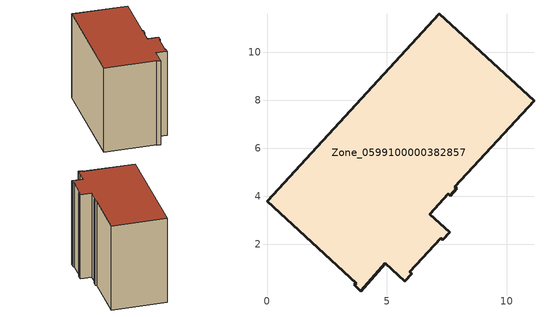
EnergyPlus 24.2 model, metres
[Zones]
Zone_0599100000382857
 floor ground (C_G): 7.85,4.4 7.93,4.33 7.65,4.03 7.57,4.1 6.79,3.25 7.62,2.5 7.33,2.17 7.25,2.25 5.95,0.84 6.03,0.77 5.74,0.45 4.93,1.2 4.2,0.37 3.92,0.04 3.65,0.3 3.73,0.38 0,3.8 7.2,11.62 11.15,7.98 z0
 wall outside (C_F): 4.2,0.37 4.93,1.2 5.74,0.45 6.03,0.77 5.95,0.84 7.25,2.25 7.33,2.17 7.62,2.5 6.79,3.25 7.57,4.1 7.65,4.03 7.93,4.33 7.85,4.4 11.15,7.98 7.2,11.62 0,3.8 3.73,0.38 3.65,0.3 3.92,0.04 4.2,0.37 z0:8.82
 roof outside (C_R): 7.2,11.62 0,3.8 3.73,0.38 3.65,0.3 3.92,0.04 4.2,0.37 4.93,1.2 5.74,0.45 6.03,0.77 5.95,0.84 7.25,2.25 7.33,2.17 7.62,2.5 6.79,3.25 7.57,4.1 7.65,4.03 7.93,4.33 7.85,4.4 11.15,7.98 z8.82
[BUILDING]
Pand.0599100000382857: North Axis=0; Terrain=City; Loads Convergence Tolerance Value=0.04; Temperature Convergence Tolerance Value=0.4; Solar Distribution=FullExterior; Maximum Number of Warmup Days=25; Minimum Number of Warmup Days=1
[Site:Location]
Rotterdam.The.Hague.AP_ZH_NLD Design_Conditions: Latitude=51.96; Longitude=4.45; Time Zone=1; Elevation=-4.5
[SITE:GROUNDTEMPERATURE:BUILDINGSURFACE]
18, 18, 18, 18, 18, 18, 18, 18, 18, 18, 18, 18
[MATERIAL] Thermal Absorptance=0.9; Solar Absorptance=0.7; Visible Absorptance=0.7
Name | Roughness | Thickness | Conductivity | Density | Specific Heat
G.TC.1992-2005 | MediumSmooth | 0.15 | 0.06 | 540 | 1210
F.TC.1992-2005 | Rough | 0.3 | 0.12 | 1920 | 840
R.TC.1992-2005 | MediumRough | 0.2 | 0.08 | 1500 | 1000
[CONSTRUCTION]
C_G: G.TC.1992-2005
C_F: F.TC.1992-2005
C_R: R.TC.1992-2005
[ZONE]
Zone_0599100000382857: Type=1; Multiplier=1; Ceiling Height=Autocalculate; Volume=Autocalculate; Floor Area=autocalculate; Part of Total Floor Area=Yes
[ZONEINFILTRATION:DESIGNFLOWRATE]
Infil_Zone_0599100000382857: Zone or ZoneList or Space or SpaceList=Zone_0599100000382857; Schedule=AlwaysOn; Design Flow Rate Calculation Method=Flow/Area; Flow Rate per Floor Area=0.0015; Constant Term Coefficient=1; Temperature Term Coefficient=0; Velocity Term Coefficient=0; Velocity Squared Term Coefficient=0
[HVACTEMPLATE:ZONE:IDEALLOADSAIRSYSTEM]
Zone_0599100000382857: Maximum Heating Supply Air Temperature=50; Minimum Cooling Supply Air Temperature=13; Maximum Heating Supply Air Humidity Ratio=0.0156; Minimum Cooling Supply Air Humidity Ratio=0.0077; Heating Limit=NoLimit; Cooling Limit=NoLimit; Dehumidification Control Type=ConstantSensibleHeatRatio; Cooling Sensible Heat Ratio=0.7; Dehumidification Setpoint=60; Humidification Control Type=None; Humidification Setpoint=30; Outdoor Air Method=None; Outdoor Air Flow Rate per Person=0.00944; Outdoor Air Flow Rate per Zone Floor Area=0; Outdoor Air Flow Rate per Zone=0; Demand Controlled Ventilation Type=None; Outdoor Air Economizer Type=NoEconomizer; Heat Recovery Type=None; Sensible Heat Recovery Effectiveness=0.7; Latent Heat Recovery Effectiveness=0.65
[ZONECONTROL:THERMOSTAT]
ThermostatControl_Zone_0599100000382857: Zone or ZoneList=Zone_0599100000382857; Control Type Schedule=DualSetpointControlType; Control 1=Thermostat_Zone_0599100000382857; Temperature Difference Between Cutout And Setpoint=0
[THERMOSTATSETPOINT:DUALSETPOINT]
Thermostat_Zone_0599100000382857: Heating Setpoint Temperature Schedule=HeatingSetpoint_Zone_0599100000382857; Cooling Setpoint Temperature Schedule=CoolingSetpoint_Zone_0599100000382857
[SCHEDULE:COMPACT]
HeatingSetpoint_Zone_0599100000382857: Through: 12/31, For: AllDays, Until: 24:00, 21
CoolingSetpoint_Zone_0599100000382857: Through: 12/31, For: AllDays, Until: 24:00, 24
DualSetpointControlType: Through: 12/31, For: AllDays, Until: 24:00, 4
AlwaysOn: Through: 12/31, For: AllDays, Until: 24:00, 1
